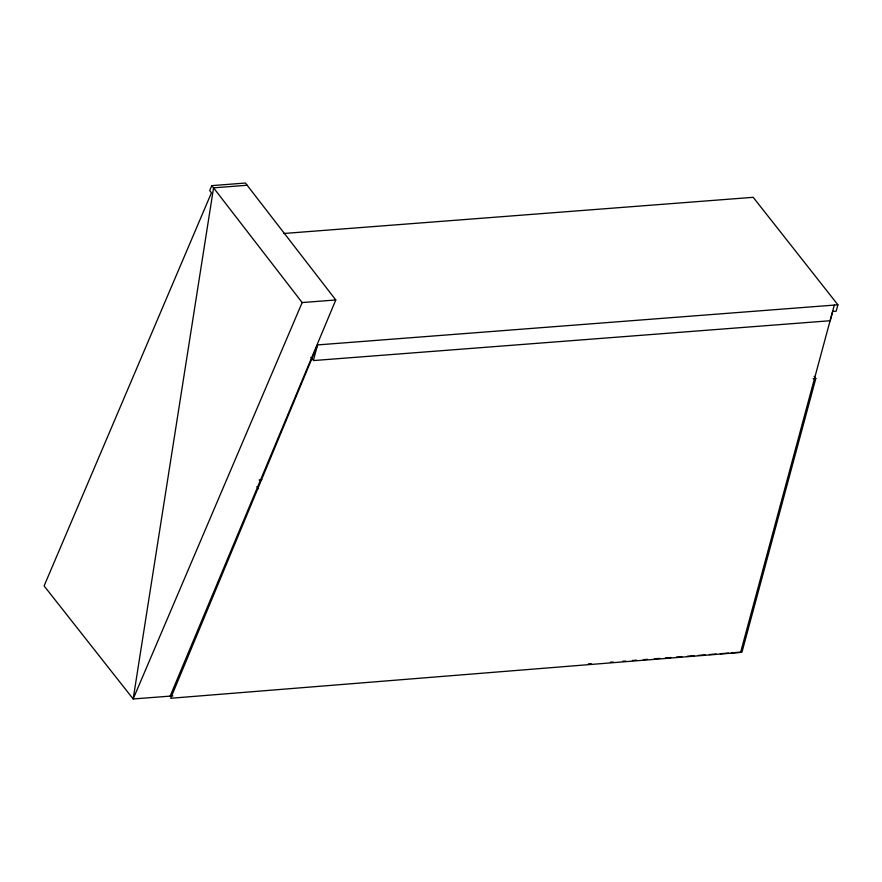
<?xml version="1.0" encoding="UTF-8"?>
<svg xmlns="http://www.w3.org/2000/svg" width="882" height="882" viewBox="0 0 882 882"><rect width="100%" height="100%" fill="white"/><g stroke="black" fill="none" stroke-linecap="round" stroke-linejoin="round"><path stroke-width="1.32" d="M837.9 304.808L317.564 344.917L313.33 360.573L830.205 320.728L832.707 311.445L836.18 311.181L837.9 304.808L753.195 197.314L283.651 233.498M834.317 305.084L740.604 652.426L170.678 698.268L317.564 344.917M814.097 376.338L815.806 378.499L741.994 652.041L731.288 652.867M170.171 696.119L335.788 299.968L245.428 183.037L211.801 185.628L209.695 190.567L211.448 192.783L44.1 585.924L133.171 698.963L172.916 695.909M247.169 185.253L213.554 187.844L302.162 302.559L133.171 698.963L213.554 187.844L211.801 185.628M302.162 302.559L335.788 299.968M813.127 378.709L815.806 378.499M259.121 479.929L261.811 479.72M588.415 663.881L591.161 663.661M610.399 662.184L613.144 661.974M622.758 661.224L625.503 661.015M632.372 660.486L636.495 660.166M643.364 659.637L647.487 659.328M654.356 658.799L659.857 658.369M665.348 657.95L670.838 657.52M676.34 657.101L681.83 656.682M687.332 656.252L694.2 655.723M698.323 655.403L705.192 654.874M709.304 654.554L716.173 654.025M720.296 653.716L728.543 653.077M310.784 357.342L312.482 359.492M256.86 486.61L258.492 488.683"/></g></svg>
